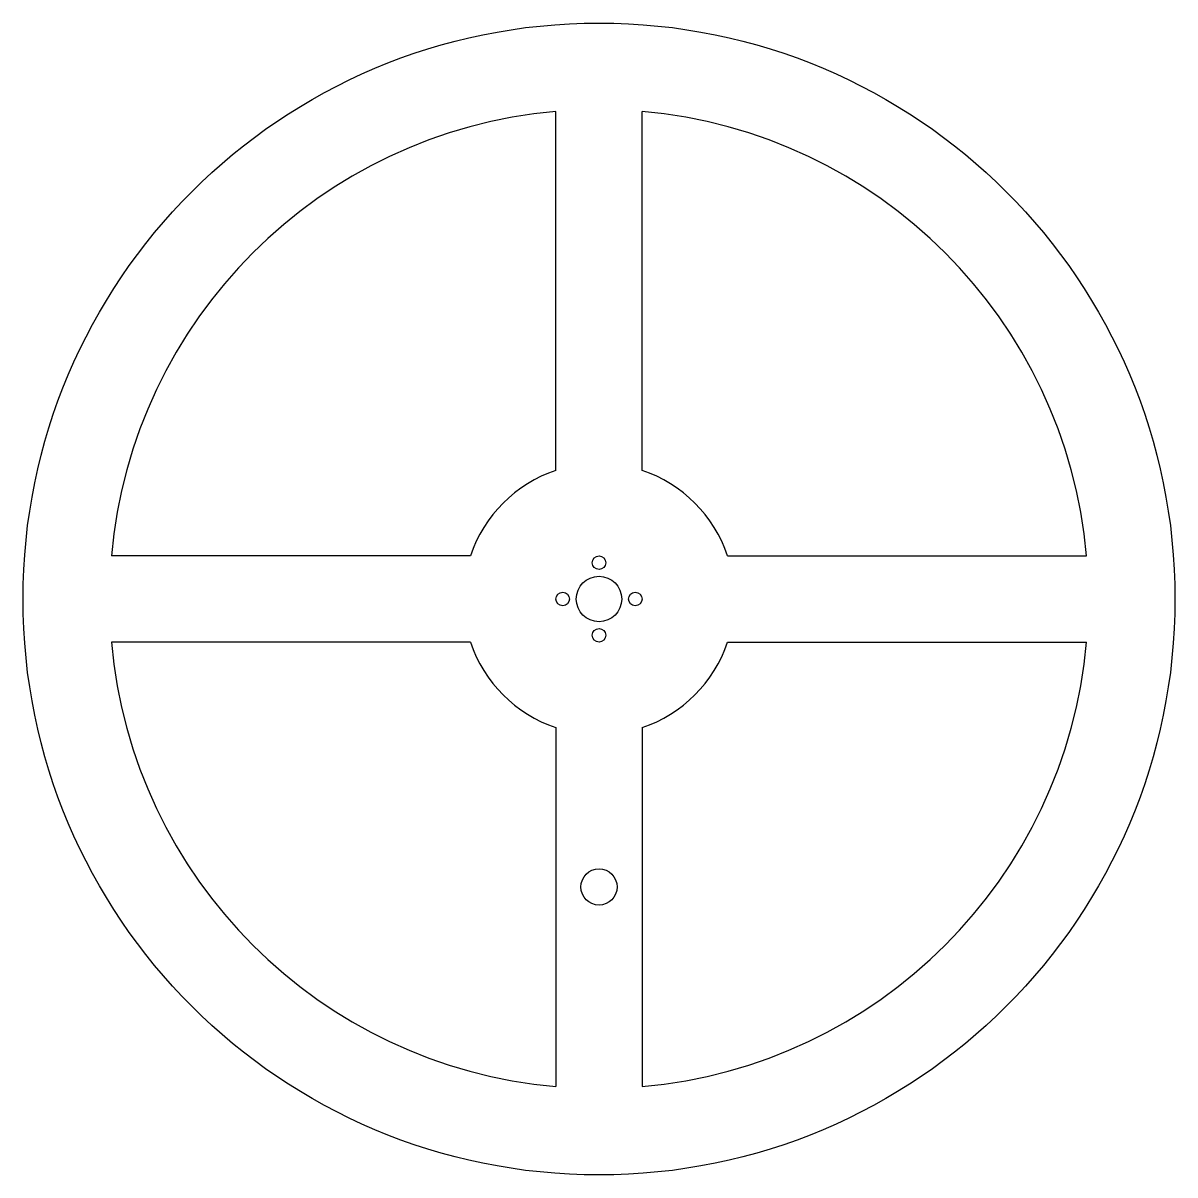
# Model space of a CAD drawing. Header units: inches. Extents: x 1 to 11, y 1 to 11.
import ezdxf

# ---------------------------------------------------------------- set-up
doc = ezdxf.new("R2010")
doc.units = ezdxf.units.IN
doc.header["$MEASUREMENT"] = 0
doc.layers.get('0').update_dxf_attribs({"color": 1})

msp = doc.modelspace()

# ---------------------------------------------------------------- linework, layer by layer
for p, q in [((5.625, 7.116), (5.625, 10.233)), ((6.375, 7.116), (6.375, 10.233)), ((4.884, 6.375), (1.767, 6.375)), ((7.116, 6.375), (10.233, 6.375)), ((4.884, 5.625), (1.767, 5.625)), ((7.116, 5.625), (10.233, 5.625)), ((5.625, 4.884), (5.625, 1.767)), ((6.375, 4.884), (6.375, 1.767))]:
    msp.add_line(p, q)
for centre, radius in [((6, 6), 5), ((6, 6.315), 0.0591), ((6, 6), 0.197), ((5.685, 6), 0.0591), ((6.315, 6), 0.0591), ((6, 5.685), 0.0591), ((6, 3.5), 0.157)]:
    msp.add_circle(centre, radius)
for radius, start, end in [(4.25, 95.0621, 174.9379), (4.25, 5.0621, 84.9379), (1.178, 108.5691, 161.4309), (1.178, 18.5691, 71.4309), (4.25, 185.0621, 264.9379), (1.178, 198.5691, 251.4309), (1.178, 288.5691, 341.4309), (4.25, 275.0621, 354.9379)]:
    msp.add_arc((6, 6), radius, start, end)

doc.saveas('drawing.dxf')
